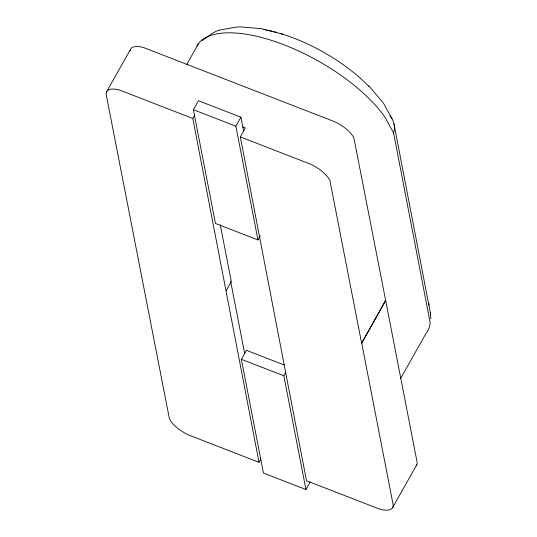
<?xml version="1.0" encoding="UTF-8"?>
<svg xmlns="http://www.w3.org/2000/svg" width="537" height="537" viewBox="0 0 537 537"><rect width="100%" height="100%" fill="white"/><g stroke="black" fill="none" stroke-linecap="round" stroke-linejoin="round"><path stroke-width="0.81" d="M430.808 318.75L430.406 312.816M106.427 92.096L130.397 49.552M186.816 64.38L198.757 43.182M260.297 235.803L257.968 239.952L215.478 223.473L193.374 109.709L198.435 100.728L240.918 117.207L243.603 131.028M192.817 118.482L119.348 89.988A22.057 9.075 29.4 0 0 106.306 95.109L169.377 418.612A23.534 9.686 29.4 0 0 188.42 434.916L259.015 462.337L192.817 118.482L194.763 115.032M257.968 239.952L235.857 126.182L240.918 117.207M130.108 50.961A22.057 9.075 29.4 0 1 143.319 47.451L334.866 121.785A23.534 9.686 29.4 0 1 353.91 138.09L385.68 300.545L361.716 343.083L393.01 504.136A22.057 9.075 29.4 0 1 379.974 509.251L306.506 480.756L240.301 136.901L245.362 127.927L242.805 126.933M226.252 290.544L231.313 281.563L220.271 224.761M310.232 481.937L305.949 489.536L263.466 473.057L241.355 359.293L246.416 350.312L284.268 364.992M305.949 489.536L283.838 375.772L285.785 372.316M259.015 462.337L260.962 458.88M361.716 343.083L385.553 300.492M400.535 378.632L425.66 334.048A113.173 46.571 29.4 0 0 430.157 322.65L393.614 133.062L385.002 117.194A113.173 46.571 29.4 0 0 282.724 44.303A113.173 46.571 29.4 0 0 196.898 45.846M392.889 507.15L416.86 464.606M201.805 40.557C208.269 36.899 213.854 30.75 221.553 29.716L237.32 26.984L240.67 26.897L261.452 28.683L283.388 34.274M193.374 109.709L235.857 126.182M240.301 136.901L310.903 164.322A23.534 9.686 29.4 0 1 329.94 180.633L361.582 343.029M241.355 359.293L283.838 375.772M368.885 85.954L383.344 102.956L392.064 118.778M393.977 123.859L430.721 314.789M385.68 300.545L416.981 461.592A22.057 9.075 29.4 0 1 416.128 465.774M230.642 281.301L244.718 353.742M428.841 303.257L429.144 305.137M389.943 115.777A26.796 21.896 -20.8 0 1 393.648 133.062M263.962 29.622A96.069 39.53 29.4 0 1 266.258 30.045M267.822 30.361A96.069 39.53 29.4 0 1 272.608 31.435M274.232 31.837A96.069 39.53 29.4 0 1 276.696 32.489M280.844 33.677A96.069 39.53 29.4 0 1 368.899 86.47"/></g></svg>
